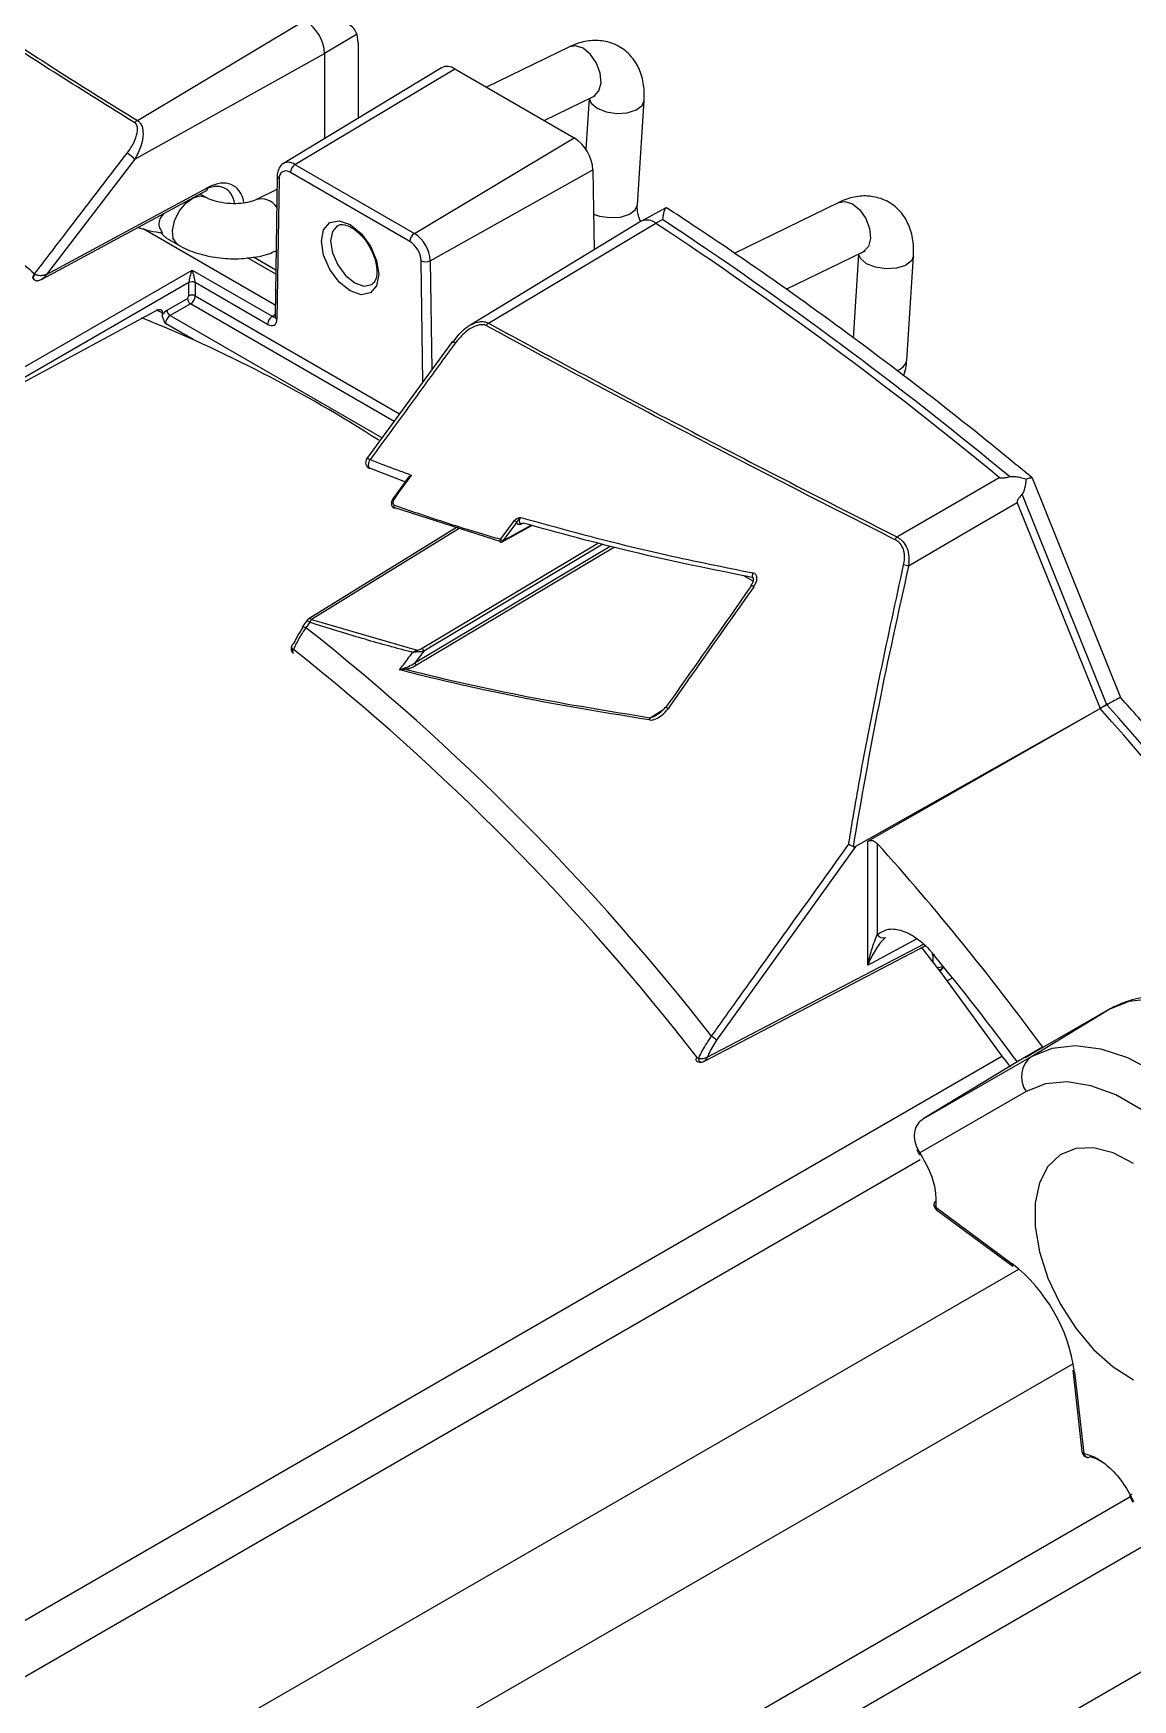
# Model space of a CAD drawing. Extents: x 7 to 135, y 1 to 99.
# Drawn here: x 30.626 to 33.122, y 20.938 to 24.721 of the extents above; entities that cross this region are included whole.
import ezdxf

# ---------------------------------------------------------------- set-up
doc = ezdxf.new("R2010")
doc.units = 0
doc.header["$MEASUREMENT"] = 0
doc.layers.add('OBJECT', color=7, linetype='CONTINUOUS')

msp = doc.modelspace()

# ---------------------------------------------------------------- linework, layer by layer
at = {"layer": 'OBJECT'}
for p, q in [((30.8625, 24.5231), (31.242, 24.7504)), ((31.3611, 24.7193), (31.2874, 24.6753)), ((31.3639, 24.6993), (31.3611, 24.7193)), ((30.8565, 24.4351), (31.2874, 24.6753)), ((31.2874, 24.6753), (31.2874, 24.4822)), ((31.3639, 24.6993), (31.3639, 24.5285)), ((31.8436, 24.6904), (31.6553, 24.5986)), ((31.5528, 24.643), (31.1944, 24.4258)), ((31.2202, 24.4234), (31.5831, 24.6403)), ((31.5831, 24.6403), (31.8544, 24.4836)), ((31.7859, 24.5232), (31.8984, 24.5781)), ((31.8881, 24.573), (31.8806, 24.4581)), ((31.9977, 24.3319), (32.013, 24.5687)), ((31.4915, 24.2668), (31.8544, 24.4836)), ((30.8565, 24.4351), (30.656, 24.1739)), ((31.4811, 24.2485), (31.2098, 24.4052)), ((31.2202, 24.4234), (31.4915, 24.2668)), ((31.5276, 24.205), (31.8968, 24.411)), ((31.8968, 24.411), (31.8996, 24.2295)), ((30.6444, 24.1624), (31.0192, 24.364)), ((30.656, 24.1739), (31.0225, 24.3709)), ((31.1794, 24.3666), (31.1316, 24.3433)), ((31.1799, 24.3973), (31.175, 24.0786)), ((31.1843, 24.391), (31.1794, 24.0722)), ((31.0173, 24.3492), (31.0049, 24.3563)), ((32.4553, 24.3373), (32.2175, 24.2214)), ((30.9223, 24.3108), (30.9213, 24.3113)), ((32.0066, 24.2944), (31.6156, 24.0573)), ((31.6595, 24.063), (32.04, 24.2898)), ((32.0621, 24.3248), (32.0074, 24.2948)), ((32.0552, 24.2983), (32.04, 24.2898)), ((31.1754, 24.1039), (30.8755, 24.277)), ((30.93, 24.2552), (30.9282, 24.2564)), ((30.93, 24.2552), (30.9548, 24.2409)), ((31.1264, 24.2135), (31.1767, 24.1844)), ((32.3358, 24.14), (32.5101, 24.225)), ((32.4997, 24.2199), (32.4874, 24.0294)), ((32.6093, 23.9788), (32.6247, 24.2156)), ((30.3779, 23.8323), (30.9867, 24.1837)), ((30.629, 24.175), (30.63, 24.1744)), ((30.9867, 24.1837), (31.1686, 24.0787)), ((31.1765, 24.1741), (31.1125, 24.2111)), ((31.5107, 23.9295), (31.5066, 24.2049)), ((31.5276, 24.205), (31.5313, 23.9577)), ((30.9796, 24.1551), (30.3906, 23.8151)), ((30.6275, 24.1621), (30.6271, 24.1624)), ((30.9796, 24.1253), (30.9796, 24.1551)), ((31.1582, 24.0604), (30.9937, 24.1554)), ((30.9937, 24.1551), (30.9937, 24.1252)), ((31.3949, 24.1511), (31.3964, 24.152)), ((30.9297, 24.0925), (30.9761, 24.1193)), ((30.9832, 24.107), (30.9368, 24.0802)), ((30.9761, 24.1193), (30.9796, 24.1253)), ((31.4454, 23.8402), (30.9832, 24.107)), ((30.9937, 24.1252), (31.4579, 23.8572)), ((30.9085, 24.0931), (30.3897, 23.8128)), ((30.9191, 24.0866), (30.9052, 24.0924)), ((30.9191, 24.0824), (30.9191, 24.0866)), ((30.9892, 24.0257), (30.926, 24.0621)), ((30.9368, 24.0802), (31.4179, 23.8025)), ((31.1686, 24.0787), (31.1751, 24.0827)), ((31.5774, 24.0208), (31.3837, 23.7557)), ((31.3834, 23.7559), (31.3835, 23.756)), ((31.3912, 23.734), (31.4713, 23.703)), ((31.4453, 23.6673), (31.475, 23.7081)), ((33.0957, 23.2125), (32.8951, 23.711)), ((32.8604, 23.6553), (33.0485, 23.188)), ((33.0635, 23.1969), (32.8711, 23.6748)), ((31.6883, 23.5666), (31.4473, 23.6439)), ((31.7372, 23.6086), (31.7346, 23.6071)), ((31.5871, 23.5991), (31.2503, 23.3908)), ((31.5928, 23.5972), (31.258, 23.3902)), ((31.6908, 23.5663), (31.7583, 23.6039)), ((31.6919, 23.5686), (31.7562, 23.6045)), ((31.4929, 23.2924), (31.9361, 23.5572)), ((31.9457, 23.5547), (31.4965, 23.2863)), ((31.5089, 23.3249), (31.9095, 23.5642)), ((31.919, 23.5617), (31.5125, 23.3188)), ((32.2604, 23.4775), (32.2393, 23.4897)), ((31.2463, 23.3867), (31.2373, 23.3744)), ((31.254, 23.384), (31.2451, 23.3717)), ((31.2461, 23.3869), (31.2461, 23.3868)), ((31.258, 23.3902), (31.4978, 23.3206)), ((31.2147, 23.3239), (31.2172, 23.3222)), ((31.5125, 23.3188), (31.4929, 23.2924)), ((33.0671, 23.1988), (33.0485, 23.188)), ((33.0635, 23.1969), (33.0485, 23.188)), ((33.0637, 23.1965), (33.0485, 23.188)), ((33.0637, 23.1965), (33.0671, 23.1988)), ((33.0671, 23.1988), (33.0678, 23.1991)), ((32.0265, 23.1674), (32.0575, 23.1865)), ((32.4935, 22.8755), (33.0485, 23.188)), ((32.4935, 22.8755), (32.1777, 22.4351)), ((32.5213, 22.6056), (32.5213, 22.8874)), ((32.5423, 22.8819), (32.5423, 22.675)), ((32.6322, 22.6656), (32.5319, 22.6112)), ((32.1486, 22.387), (32.6529, 22.6503)), ((32.6697, 22.6116), (32.6697, 22.6289)), ((32.5319, 22.6112), (32.5213, 22.6056)), ((32.6891, 22.5971), (32.6848, 22.5919)), ((32.6945, 22.6001), (32.6891, 22.5971)), ((32.6907, 22.6028), (32.6919, 22.6034)), ((32.7135, 22.5766), (32.7013, 22.57)), ((33.0666, 22.5039), (32.879, 22.3956)), ((32.8927, 22.3985), (33.0666, 22.5039)), ((22.6101, 16.502), (32.8256, 22.3993)), ((32.6466, 22.2564), (32.8927, 22.3985)), ((32.918, 22.4194), (32.862, 22.387)), ((32.9025, 22.41), (32.918, 22.4194)), ((32.862, 22.387), (32.6466, 22.2564)), ((32.8804, 22.3187), (32.639, 22.1793)), ((32.633, 22.1902), (32.639, 22.1793)), ((22.6101, 16.3738), (32.6402, 22.164)), ((32.6753, 22.0559), (32.8486, 21.9278)), ((32.677, 22.05), (32.8503, 21.9218)), ((22.7061, 16.0518), (32.8638, 21.9157)), ((22.7894, 15.8141), (32.9877, 21.7014)), ((32.9863, 21.6863), (33.0073, 21.5011)), ((32.9906, 21.6819), (33.0116, 21.4967)), ((22.6101, 15.2048), (33.3873, 21.4263)), ((22.6101, 15.333), (33.1163, 21.3981)), ((33.1151, 21.4004), (33.1224, 21.3863)), ((22.6101, 14.9216), (33.4868, 21.2006))]:
    msp.add_line(p, q, dxfattribs=at)
at = {"layer": 'OBJECT', "flags": 128}
for points in [[(31.8984, 24.5781), (31.8998, 24.5788), (31.9105, 24.5904), (31.9152, 24.6087), (31.9132, 24.6309), (31.9047, 24.6536), (31.8911, 24.6733), (31.8744, 24.6871), (31.8573, 24.6928), (31.8436, 24.6904)], [(31.8884, 24.5732), (31.893, 24.5627), (31.9066, 24.5513)], [(31.9066, 24.5513), (31.9269, 24.5431), (31.9508, 24.5395), (31.9746, 24.541), (31.9949, 24.5472), (32.0084, 24.5574), (32.013, 24.5687)], [(30.9548, 24.2409), (30.9524, 24.2425), (30.944, 24.255), (30.942, 24.2736), (30.9466, 24.2954), (30.9573, 24.3172), (30.9723, 24.3357), (30.9894, 24.3479), (31.006, 24.3521), (31.0168, 24.3494)], [(31.8983, 24.3109), (31.9115, 24.3063), (31.9354, 24.3027), (31.9593, 24.3041), (31.9795, 24.3104), (31.993, 24.3206), (31.9977, 24.3319)], [(32.4553, 24.3373), (32.4689, 24.3397), (32.4861, 24.334), (32.5027, 24.3202), (32.5163, 24.3005), (32.5248, 24.2778), (32.5269, 24.2556), (32.5222, 24.2373), (32.5115, 24.2257), (32.5101, 24.225)], [(31.2802, 24.2493), (31.2852, 24.2753), (31.2993, 24.2916), (31.3205, 24.2957), (31.3454, 24.287), (31.3704, 24.2669), (31.3915, 24.2383), (31.4057, 24.2057), (31.4106, 24.174), (31.4057, 24.1481), (31.3915, 24.1318), (31.3704, 24.1277), (31.3454, 24.1364), (31.3205, 24.1565), (31.2993, 24.185), (31.2852, 24.2176), (31.2802, 24.2493)], [(31.3171, 24.2845), (31.3054, 24.271), (31.3012, 24.2492)], [(31.3012, 24.2492), (31.3054, 24.2227), (31.3172, 24.1954), (31.3349, 24.1715), (31.3558, 24.1546), (31.3767, 24.1474), (31.3945, 24.1508), (31.3949, 24.1511)], [(32.5183, 24.1982), (32.5047, 24.2096), (32.5001, 24.2201)], [(32.6247, 24.2156), (32.62, 24.2043), (32.6065, 24.1941), (32.5863, 24.1879), (32.5624, 24.1864), (32.5385, 24.19), (32.5183, 24.1982)], [(30.6271, 24.1624), (30.6267, 24.1627), (30.6256, 24.1646), (30.6253, 24.167), (30.6258, 24.1697), (30.627, 24.1725), (30.629, 24.175)], [(30.6288, 24.1611), (30.628, 24.1618), (30.627, 24.1636), (30.6267, 24.166), (30.6272, 24.1688), (30.6283, 24.1717), (30.63, 24.1744)], [(31.577, 24.0211), (31.5771, 24.0212), (31.5777, 24.0214), (31.5788, 24.0212), (31.5803, 24.0207), (31.5823, 24.0198), (31.5845, 24.0185)], [(31.577, 24.0204), (31.577, 24.0206), (31.577, 24.0211)], [(31.3835, 23.756), (31.3835, 23.756), (31.3841, 23.7563), (31.3852, 23.7561), (31.3868, 23.7555), (31.3888, 23.7546), (31.391, 23.7533)], [(31.3902, 23.7332), (31.3887, 23.7343), (31.3876, 23.7368), (31.3873, 23.7404), (31.3878, 23.7446), (31.3891, 23.749), (31.391, 23.7533)], [(31.3908, 23.733), (31.3905, 23.7331), (31.3902, 23.7332)], [(31.4845, 23.7182), (31.4787, 23.7103), (31.4555, 23.6784), (31.4474, 23.6672)], [(32.5872, 23.5778), (32.7126, 23.6508), (32.8192, 23.7129)], [(31.4448, 23.6682), (31.4448, 23.6682), (31.4451, 23.6683), (31.4455, 23.6682), (31.446, 23.668), (31.4467, 23.6677), (31.4474, 23.6672)], [(31.4457, 23.6433), (31.4452, 23.6437), (31.4449, 23.6445), (31.4448, 23.6457), (31.4449, 23.6471), (31.4453, 23.6486), (31.4459, 23.65)], [(32.8604, 23.6553), (32.7469, 23.5892), (32.6135, 23.5115)], [(31.4473, 23.6439), (31.4465, 23.6434), (31.4458, 23.6433), (31.4457, 23.6433)], [(31.6871, 23.5725), (31.693, 23.5804), (31.7189, 23.6153)], [(31.7237, 23.6114), (31.7071, 23.589), (31.6919, 23.5686)], [(31.7346, 23.6071), (31.7347, 23.6079), (31.7349, 23.6085)], [(31.687, 23.5659), (31.6866, 23.5662), (31.6863, 23.567), (31.6862, 23.5682), (31.6863, 23.5695), (31.6866, 23.5711), (31.6871, 23.5725)], [(31.254, 23.384), (31.2516, 23.3853), (31.2496, 23.3863), (31.248, 23.3869), (31.2468, 23.3871), (31.2461, 23.3869), (31.2461, 23.3869)], [(31.2385, 23.3718), (31.2375, 23.3731), (31.2371, 23.3741), (31.2371, 23.3746), (31.2372, 23.3747), (31.2379, 23.3749), (31.2391, 23.3747), (31.2407, 23.374), (31.2427, 23.373), (31.2451, 23.3717)], [(31.2165, 23.314), (31.2159, 23.3148), (31.2155, 23.3162), (31.2156, 23.3179), (31.2162, 23.32), (31.2172, 23.3222)], [(32.5213, 22.8874), (32.5319, 22.8935), (33.0485, 23.188)], [(32.1564, 22.3965), (32.4099, 22.5289), (32.6491, 22.6538)], [(32.6425, 22.6467), (32.6891, 22.5861), (32.8256, 22.3993)], [(33.5985, 21.5826), (33.6386, 21.6142), (33.6704, 21.6575), (33.693, 21.7112), (33.7057, 21.7741), (33.7083, 21.8443), (33.7006, 21.9199), (33.6829, 21.9989), (33.6556, 22.0791), (33.6195, 22.1583), (33.5756, 22.2343), (33.525, 22.3052), (33.4692, 22.3689), (33.4097, 22.4238), (33.3481, 22.4682), (33.286, 22.5011), (33.2252, 22.5215), (33.1673, 22.5288), (33.114, 22.5229), (33.0666, 22.5039)], [(32.8256, 22.3993), (32.8348, 22.3867), (32.8444, 22.3749)], [(32.8927, 22.3985), (32.9397, 22.4173), (32.9926, 22.4232), (33.05, 22.4159), (33.1103, 22.3957), (33.1719, 22.3631), (33.233, 22.319), (33.2921, 22.2646), (33.3474, 22.2014), (33.3975, 22.1311), (33.4411, 22.0557), (33.4769, 21.9771), (33.504, 21.8976), (33.5215, 21.8193), (33.5292, 21.7443), (33.5266, 21.6746), (33.514, 21.6123), (33.4916, 21.559), (33.46, 21.5161), (33.4202, 21.4848)], [(32.1413, 22.3852), (32.1411, 22.3852), (32.1401, 22.3856), (32.1392, 22.3866), (32.1384, 22.388), (32.1378, 22.3898), (32.1373, 22.392), (32.1371, 22.3943)], [(33.345, 21.514), (33.3818, 21.5434), (33.4104, 21.5842), (33.43, 21.635), (33.4399, 21.6944), (33.4399, 21.7605), (33.43, 21.8314), (33.4104, 21.9048), (33.3818, 21.9786), (33.345, 22.0505), (33.3011, 22.1183), (33.2515, 22.18), (33.1977, 22.2337), (33.1413, 22.2777), (33.0841, 22.3108), (33.0277, 22.3318), (32.9739, 22.3403), (32.9243, 22.3358), (32.8804, 22.3187)], [(32.6371, 22.1771), (32.6371, 22.1771), (32.6373, 22.1775), (32.6379, 22.1783), (32.639, 22.1793)], [(33.1242, 22.1555), (33.0782, 22.1792), (33.0338, 22.1906), (32.993, 22.1892), (32.9579, 22.175), (32.93, 22.1488), (32.9106, 22.1116), (32.9007, 22.0653), (32.9007, 22.0121), (32.9106, 21.9544), (32.93, 21.8949), (32.9579, 21.8364), (32.993, 21.7816), (33.0338, 21.7332), (33.0782, 21.6933), (33.1242, 21.6638)]]:
    msp.add_lwpolyline(points, dxfattribs=at)
at = {"layer": 'OBJECT'}
for centre, radius, start, end in [((31.1964, 24.6715), 0.0911, 2.3737, 59.9608), ((31.5657, 24.6165), 0.0295, 53.6721, 115.9689), ((30.8711, 24.5067), 0.0186, 117.5912, 141.9403), ((31.8045, 24.4058), 0.0924, 3.23, 57.3474), ((30.801, 24.3829), 0.0761, 43.2294, 59.9103), ((31.1998, 24.3931), 0.0157, 50.5642, 187.7145), ((31.2053, 24.4032), 0.0251, 53.6827, 115.8586), ((31.2329, 24.4041), 0.0231, 123.2326, 177.347), ((31.0153, 24.3701), 0.00731, 302.6593, 6.5268), ((31.1873, 24.3977), 0.0074, 183.2222, 246.0915), ((31.1436, 24.3026), 0.0426, 34.1852, 105.4917), ((32.0197, 24.2659), 0.0313, 49.5768, 114.715), ((26.992, 16.6554), 9.1523, 50.45401, 56.52638), ((27.0025, 16.6574), 9.1603, 50.39134, 56.52451), ((30.9472, 24.5295), 0.2625, 251.5335, 263.9375), ((31.5042, 24.2475), 0.0231, 123.2326, 177.347), ((31.4491, 24.2006), 0.0786, 3.2296, 57.3479), ((31.4511, 24.2018), 0.0555, 3.2301, 57.3472), ((31.517, 24.226), 0.0235, 243.6892, 296.9), ((30.9867, 24.1414), 0.0156, 63.6743, 116.8888), ((30.9866, 24.1414), 0.0154, 62.6655, 116.757), ((30.9919, 24.1202), 0.0159, 183.5302, 236.4698), ((30.9866, 24.1115), 0.0154, 62.6655, 116.757), ((29.6839, 21.1124), 3.1921, 57.2575, 68.1603), ((30.9455, 24.0934), 0.0159, 183.5302, 236.4698), ((31.1813, 24.0594), 0.0231, 123.2338, 177.3465), ((31.1825, 24.079), 0.00742, 183.3342, 246.0033), ((31.6736, 24.0447), 0.0232, 127.5111, 146.2671), ((32.5774, 23.9871), 0.033, 287.1222, 345.4533), ((31.3956, 23.7472), 0.015, 143.8756, 248.6989), ((31.706, 23.5945), 0.0244, 43.751, 58.2507), ((31.6742, 23.5517), 0.0245, 43.7684, 58.2312), ((32.6166, 23.5527), 0.0387, 139.453, 150.9686), ((31.6884, 23.5707), 0.005, 253.821, 299.1235), ((31.6894, 23.5684), 0.00254, 304.1414, 5.1502), ((32.274, 23.4897), 0.0155, 155.2435, 204.1154), ((32.5927, 23.4585), 0.0569, 68.5809, 80.2869), ((32.2574, 23.4673), 0.00203, 179.9191, 238.923), ((32.2549, 23.4574), 0.00995, 46.3289, 87.1853), ((31.2582, 23.3781), 0.015, 121.7291, 143.9881), ((31.2537, 23.3841), 0.00752, 54.4796, 116.335), ((31.2753, 23.3746), 0.0233, 137.7369, 156.1243), ((27.8533, 19.0825), 5.4682, 37.9354, 51.6643), ((31.2194, 23.3197), 0.00631, 137.8243, 209.0934), ((27.8472, 19.0726), 5.4236, 37.7877, 51.5847), ((31.4843, 23.3142), 0.0149, 9.3599, 25.2998), ((31.5047, 23.3183), 0.00781, 3.6696, 57.4841), ((31.4892, 23.2835), 0.0183, 187.9795, 199.9049), ((31.5007, 23.2929), 0.00781, 183.675, 237.5107), ((28.3513, 18.9758), 6.3263, 18.51701, 41.84946), ((32.0503, 23.1573), 0.0259, 156.9616, 168.9607), ((32.0601, 23.1803), 0.0104, 46.5017, 86.5076), ((28.3345, 18.9661), 6.3282, 18.50825, 41.84763), ((28.0788, 18.8725), 5.9999, 36.23948, 41.93218), ((32.5554, 22.6826), 0.0151, 210.2905, 291.8109), ((28.1009, 18.868), 5.9186, 36.46741, 39.49492), ((32.6804, 22.6231), 0.0228, 264.5147, 296.7942), ((32.6833, 22.608), 0.0123, 262.632, 297.6907), ((32.6818, 22.6024), 0.00896, 324.1851, 2.5971), ((32.1109, 22.3615), 0.0995, 47.7732, 56.2765), ((32.9282, 22.3522), 0.0584, 127.4729, 215.0402), ((32.1375, 22.3891), 0.00794, 120.9248, 168.0761), ((32.6859, 22.0621), 0.015, 173.857, 233.5141), ((32.6787, 22.0625), 0.00771, 120.1333, 171.3743), ((32.6797, 22.0634), 0.00872, 178.6215, 239.6292), ((32.6812, 22.0544), 0.00604, 165.1704, 226.5724), ((32.8545, 21.9262), 0.00604, 165.1705, 226.5734), ((32.6173, 21.6303), 0.3768, 7.8658, 52.1342), ((32.9921, 21.6877), 0.00604, 193.4113, 254.8473), ((33.0222, 21.5028), 0.015, 186.4876, 258.9225), ((33.0132, 21.5025), 0.00604, 193.41, 254.8486), ((33.0221, 21.4984), 0.0106, 188.8677, 255.0087), ((33.0209, 21.4968), 0.00881, 259.7409, 299.4419), ((27.5293, 18.5033), 6.2952, 27.264, 27.40764)]:
    msp.add_arc(centre, radius, start, end, dxfattribs=at)
for centre, major_axis, ratio, start_param, end_param in [((31.0106, 24.2808), (0.0526, 0.0874), 0.588821, 5.670121, 7.061468), ((31.0211, 24.2746), (0.0601, 0.1004), 0.587369, 5.686092, 7.060086), ((30.9869, 24.1716), (0.006, 0.0204), 0.201591, 0.993541, 2.546884), ((30.9869, 24.1716), (-0.0057, 0.0204), 0.177002, 3.747478, 5.300821), ((30.9689, 24.1612), (-0.0075, 0.013), 0.591224, 3.927225, 3.944374), ((30.976, 24.1653), (-0.0125, 0.0217), 0.577557, 3.927224, 3.944373), ((30.983, 24.1192), (0.0076, 0.013), 0.580731, 3.947306, 5.500649), ((30.93, 24.0722), (0.0128, 0.0215), 0.587369, 0.811807, 1.44661), ((30.9369, 24.0681), (0.0078, 0.0128), 0.59392, 0.818183, 2.371526), ((31.1582, 24.0849), (-0.015, 0.026), 0.577209, 2.356431, 3.909474), ((31.1688, 24.091), (-0.0071, 0.0132), 0.576691, 2.373688, 3.172901), ((33.0624, 23.0543), (0.02, 0.1471), 0.402711, 0.2404, 0.308848)]:
    msp.add_ellipse(centre, major_axis=major_axis, ratio=ratio, start_param=start_param, end_param=end_param, dxfattribs=at)
for points, knots in [([(30.2358, 24.9353), (30.2814, 24.9034), (30.3725, 24.8396), (30.5239, 24.7382), (30.6856, 24.6331), (30.8036, 24.5598), (30.8625, 24.5231)], [0, 0, 0, 0, 0.248511, 0.49701, 0.74851, 1, 1, 1, 1]), ([(30.8565, 24.5181), (30.7982, 24.5544), (30.6815, 24.6268), (30.52, 24.7316), (30.3677, 24.8334), (30.2753, 24.898), (30.2291, 24.9302)], [0, 0, 0, 0, 0.248431, 0.496871, 0.748429, 1, 1, 1, 1]), ([(31.3611, 24.7193), (31.359, 24.7237), (31.3548, 24.7325), (31.3384, 24.7451), (31.3111, 24.7565), (31.2815, 24.7601), (31.2623, 24.7593), (31.2574, 24.7589), (31.2573, 24.7589)], [0, 0, 0, 0, 0.1547584, 0.3085322, 0.5522502, 0.8871384, 0.9970962, 1, 1, 1, 1]), ([(32.013, 24.5687), (32.0132, 24.5772), (32.0138, 24.5991), (32.0068, 24.6317), (31.9899, 24.6638), (31.9641, 24.6888), (31.9314, 24.7034), (31.8958, 24.7064), (31.8665, 24.7006), (31.8496, 24.6931), (31.8436, 24.6904)], [0, 0, 0, 0, 0.095122, 0.24353, 0.381021, 0.513765, 0.655782, 0.790011, 0.92515, 1, 1, 1, 1]), ([(31.8984, 24.5781), (31.9002, 24.5788), (31.9034, 24.58), (31.903, 24.5799), (31.9028, 24.5799)], [0, 0, 0, 0, 0.553772, 1, 1, 1, 1]), ([(30.8392, 24.4488), (30.8446, 24.4567), (30.8548, 24.4716), (30.8622, 24.4922), (30.8632, 24.5063), (30.861, 24.5143), (30.8579, 24.517), (30.8565, 24.5181)], [0, 0, 0, 0, 0.336907, 0.637039, 0.808176, 0.916139, 1, 1, 1, 1]), ([(30.8625, 24.5231), (30.8646, 24.5216), (30.8692, 24.5182), (30.8741, 24.5081), (30.8763, 24.4902), (30.8716, 24.4639), (30.8617, 24.445), (30.8565, 24.4351)], [0, 0, 0, 0, 0.096658, 0.215015, 0.39063, 0.681271, 1, 1, 1, 1]), ([(30.629, 24.175), (30.6525, 24.2057), (30.7226, 24.297), (30.7927, 24.3883), (30.8392, 24.4488)], [0, 0, 0, 0, 0.33666, 1, 1, 1, 1]), ([(30.3871, 24.4231), (30.3885, 24.4214), (30.4011, 24.4058), (30.4604, 24.3354), (30.5388, 24.2538), (30.6132, 24.1888), (30.629, 24.175)], [0, 0, 0, 0, 0.020101, 0.181177, 0.826231, 1, 1, 1, 1]), ([(31.1946, 24.4255), (31.194, 24.4252), (31.1896, 24.4235), (31.1842, 24.416), (31.1804, 24.4064), (31.18, 24.3998), (31.1799, 24.3973)], [0, 0, 0, 0, 0.061711, 0.426175, 0.786717, 1, 1, 1, 1]), ([(31.1316, 24.3433), (31.1292, 24.3423), (31.1233, 24.3396), (31.1076, 24.3357), (31.0855, 24.3337), (31.06, 24.3352), (31.037, 24.3403), (31.0233, 24.3458), (31.0184, 24.3485), (31.0173, 24.3492)], [0, 0, 0, 0, 0.103897, 0.254216, 0.42334, 0.60766, 0.796674, 0.953732, 1, 1, 1, 1]), ([(32.0039, 24.2953), (32.002, 24.3011), (31.9981, 24.3133), (31.9974, 24.3254), (31.9976, 24.3308), (31.9977, 24.3319)], [0, 0, 0, 0, 0.420999, 0.88592, 1, 1, 1, 1]), ([(32.6247, 24.2156), (32.6249, 24.2241), (32.6254, 24.246), (32.6184, 24.2786), (32.6016, 24.3107), (32.5757, 24.3357), (32.543, 24.3503), (32.5075, 24.3533), (32.4781, 24.3475), (32.4613, 24.34), (32.4553, 24.3373)], [0, 0, 0, 0, 0.095122, 0.2435303, 0.3810209, 0.5137647, 0.6557821, 0.7900111, 0.9251502, 1, 1, 1, 1]), ([(30.9195, 24.2685), (30.9173, 24.2722), (30.9127, 24.2797), (30.9114, 24.2918), (30.915, 24.3025), (30.9198, 24.308), (30.9223, 24.3108)], [0, 0, 0, 0, 0.263958, 0.530251, 0.765271, 1, 1, 1, 1]), ([(32.0552, 24.2983), (32.0552, 24.2983), (32.0557, 24.3013), (32.0576, 24.312), (32.0602, 24.3244), (32.063, 24.3246), (32.0641, 24.3247)], [0, 0, 0, 0, 0.004314, 0.16761, 0.66495, 1, 1, 1, 1]), ([(32.8943, 23.7119), (32.8602, 23.7399), (32.7532, 23.8278), (32.5719, 23.969), (32.3501, 24.1319), (32.1806, 24.2487), (32.0852, 24.3112), (32.0642, 24.3249)], [0, 0, 0, 0, 0.1246728, 0.3914088, 0.6581883, 0.9250016, 1, 1, 1, 1]), ([(30.9143, 24.2697), (30.9144, 24.2696), (30.916, 24.2682), (30.9191, 24.2649), (30.9238, 24.26), (30.9266, 24.2577), (30.9282, 24.2564)], [0, 0, 0, 0, 0.013305, 0.284435, 0.571738, 1, 1, 1, 1]), ([(31.3176, 24.284), (31.3184, 24.2847), (31.3218, 24.2878), (31.3318, 24.2875), (31.3499, 24.2807), (31.3687, 24.265), (31.382, 24.2503), (31.3865, 24.2412), (31.3868, 24.2406)], [0, 0, 0, 0, 0.071585, 0.312237, 0.526427, 0.753397, 0.984297, 1, 1, 1, 1]), ([(30.9548, 24.2409), (30.962, 24.2371), (30.9823, 24.2264), (31.0204, 24.2148), (31.0682, 24.2083), (31.1163, 24.21), (31.1531, 24.2171), (31.172, 24.2251), (31.1773, 24.2273)], [0, 0, 0, 0, 0.113065, 0.314598, 0.514371, 0.714702, 0.919234, 1, 1, 1, 1]), ([(31.3868, 24.2406), (31.3912, 24.2326), (31.4004, 24.2159), (31.4067, 24.1898), (31.4062, 24.1682), (31.4013, 24.1558), (31.397, 24.1533), (31.3954, 24.1524)], [0, 0, 0, 0, 0.212378, 0.439496, 0.660571, 0.874301, 1, 1, 1, 1]), ([(32.5101, 24.225), (32.5118, 24.2257), (32.515, 24.2269), (32.5146, 24.2268), (32.5144, 24.2268)], [0, 0, 0, 0, 0.553772, 1, 1, 1, 1]), ([(30.6266, 24.1629), (30.627, 24.1624), (30.6277, 24.1617), (30.6286, 24.1614), (30.6289, 24.1613)], [0, 0, 0, 0, 0.663529, 1, 1, 1, 1]), ([(30.6289, 24.1613), (30.6296, 24.1608), (30.6312, 24.1599), (30.634, 24.1595), (30.637, 24.1596), (30.6403, 24.1605), (30.6429, 24.1615), (30.6442, 24.1624), (30.6444, 24.1624)], [0, 0, 0, 0, 0.1509602, 0.3375819, 0.5116728, 0.7025728, 0.9679277, 1, 1, 1, 1]), ([(30.63, 24.1744), (30.6304, 24.1741), (30.6313, 24.1736), (30.6331, 24.1729), (30.6366, 24.172), (30.6427, 24.1714), (30.6483, 24.1719), (30.652, 24.1727), (30.6536, 24.1731), (30.6545, 24.1734), (30.6551, 24.1736), (30.6554, 24.1737), (30.6557, 24.1738), (30.6559, 24.1738), (30.656, 24.1739), (30.656, 24.1739)], [0, 0, 0, 0, 0.058606, 0.124071, 0.219809, 0.440239, 0.726146, 0.834383, 0.896164, 0.934112, 0.958049, 0.973258, 0.982934, 0.994392, 1, 1, 1, 1]), ([(30.656, 24.1739), (30.656, 24.1738), (30.6559, 24.1737), (30.6558, 24.1735), (30.6556, 24.1732), (30.6553, 24.1728), (30.6549, 24.1722), (30.6542, 24.1712), (30.653, 24.1697), (30.65, 24.1664), (30.647, 24.1634), (30.6444, 24.1625), (30.6443, 24.1625)], [0, 0, 0, 0, 0.0098285, 0.0294297, 0.0461549, 0.0722568, 0.1135413, 0.1790087, 0.2853864, 0.4716258, 0.9804533, 1, 1, 1, 1]), ([(30.9085, 24.0931), (30.9097, 24.0936), (30.9121, 24.0946), (30.9153, 24.0942), (30.9177, 24.0924), (30.9189, 24.0897), (30.919, 24.0875), (30.9191, 24.0866)], [0, 0, 0, 0, 0.214404, 0.428866, 0.64393, 0.860779, 1, 1, 1, 1]), ([(30.926, 24.0621), (30.926, 24.0622), (30.9247, 24.0648), (30.9221, 24.07), (30.9195, 24.077), (30.9192, 24.0809), (30.9191, 24.0824)], [0, 0, 0, 0, 0.006808, 0.387372, 0.77608, 1, 1, 1, 1]), ([(31.175, 24.0786), (31.175, 24.0778), (31.1748, 24.0766), (31.1748, 24.0767), (31.1748, 24.0767)], [0, 0, 0, 0, 0.625391, 1, 1, 1, 1]), ([(31.5784, 24.0183), (31.5861, 24.0291), (31.5984, 24.0464), (31.6208, 24.0613), (31.637, 24.0668), (31.6492, 24.067), (31.656, 24.065), (31.659, 24.0633), (31.6595, 24.063)], [0, 0, 0, 0, 0.375742, 0.599038, 0.773704, 0.885927, 0.981626, 1, 1, 1, 1]), ([(31.6595, 24.063), (31.7326, 24.0234), (31.8788, 23.9442), (32.1083, 23.8233), (32.3441, 23.7012), (32.5062, 23.619), (32.5872, 23.5778)], [0, 0, 0, 0, 0.248432, 0.496873, 0.748431, 1, 1, 1, 1]), ([(31.6544, 24.0575), (31.654, 24.0577), (31.6518, 24.0589), (31.6465, 24.06), (31.6365, 24.0591), (31.623, 24.0539), (31.6035, 24.0411), (31.5919, 24.0273), (31.5845, 24.0185)], [0, 0, 0, 0, 0.015767, 0.09936, 0.202456, 0.373337, 0.603081, 1, 1, 1, 1]), ([(32.5828, 23.5715), (32.5027, 23.6122), (32.3424, 23.6936), (32.1073, 23.8155), (31.8766, 23.937), (31.7284, 24.0174), (31.6544, 24.0575)], [0, 0, 0, 0, 0.2485091, 0.4970076, 0.7485084, 1, 1, 1, 1]), ([(31.5845, 24.0185), (31.5787, 24.0106), (31.5497, 23.9708), (31.4852, 23.8824), (31.4265, 23.802), (31.391, 23.7533)], [0, 0, 0, 0, 0.0899854, 0.4499266, 1, 1, 1, 1]), ([(32.6022, 23.9437), (32.6045, 23.9511), (32.6081, 23.9624), (32.609, 23.9746), (32.6093, 23.9788)], [0, 0, 0, 0, 0.651315, 1, 1, 1, 1]), ([(31.391, 23.7533), (31.4012, 23.7494), (31.4305, 23.738), (31.4618, 23.7264), (31.4829, 23.7188), (31.4845, 23.7182)], [0, 0, 0, 0, 0.330681, 0.948328, 1, 1, 1, 1]), ([(31.475, 23.7081), (31.4751, 23.7088), (31.4755, 23.7106), (31.478, 23.7136), (31.4812, 23.7162), (31.4837, 23.7178), (31.4845, 23.7182), (31.4845, 23.7182)], [0, 0, 0, 0, 0.165113, 0.420214, 0.828938, 0.989839, 1, 1, 1, 1]), ([(32.8192, 23.7129), (32.8196, 23.7127), (32.8203, 23.7122), (32.8223, 23.7117), (32.8277, 23.7114), (32.8346, 23.7127), (32.8403, 23.7141), (32.8426, 23.7147)], [0, 0, 0, 0, 0.049702, 0.113586, 0.235338, 0.682572, 1, 1, 1, 1]), ([(32.8426, 23.7147), (32.8459, 23.715), (32.8585, 23.7159), (32.8711, 23.712), (32.8805, 23.7091)], [0, 0, 0, 0, 0.260236, 1, 1, 1, 1]), ([(32.8805, 23.7091), (32.8795, 23.702), (32.878, 23.6914), (32.8745, 23.6793), (32.8717, 23.6757), (32.8711, 23.6748)], [0, 0, 0, 0, 0.60512, 0.9106509, 1, 1, 1, 1]), ([(32.8805, 23.7091), (32.8842, 23.7105), (32.8921, 23.7135), (32.8939, 23.7118), (32.8949, 23.711)], [0, 0, 0, 0, 0.476084, 1, 1, 1, 1]), ([(31.445, 23.6681), (31.444, 23.6668), (31.4417, 23.6637), (31.4395, 23.6582), (31.4389, 23.6527), (31.4399, 23.6483), (31.4422, 23.6453), (31.4444, 23.6436), (31.4457, 23.6434), (31.4457, 23.6434)], [0, 0, 0, 0, 0.160743, 0.40102, 0.600617, 0.73714, 0.8619, 0.99507, 1, 1, 1, 1]), ([(31.4474, 23.6672), (31.4457, 23.6645), (31.4435, 23.6609), (31.4426, 23.6561), (31.4428, 23.6535), (31.4437, 23.6515), (31.4448, 23.6505), (31.4457, 23.6501), (31.4459, 23.65)], [0, 0, 0, 0, 0.460688, 0.6063, 0.752834, 0.854893, 0.957624, 1, 1, 1, 1]), ([(31.4459, 23.65), (31.4488, 23.649), (31.463, 23.644), (31.5232, 23.6231), (31.6006, 23.598), (31.6677, 23.5782), (31.6871, 23.5725)], [0, 0, 0, 0, 0.036338, 0.181698, 0.763313, 1, 1, 1, 1]), ([(32.8711, 23.6748), (32.8696, 23.6731), (32.867, 23.6701), (32.8639, 23.6659), (32.8618, 23.6625), (32.8605, 23.6598), (32.8601, 23.6576), (32.8601, 23.6563), (32.8603, 23.6556), (32.8604, 23.6553)], [0, 0, 0, 0, 0.321715, 0.541323, 0.692917, 0.851482, 0.915052, 0.968167, 1, 1, 1, 1]), ([(31.7189, 23.6153), (31.7199, 23.6164), (31.7218, 23.6185), (31.7267, 23.621), (31.7306, 23.6216), (31.7331, 23.6219), (31.7331, 23.6219)], [0, 0, 0, 0, 0.265082, 0.529148, 0.992273, 1, 1, 1, 1]), ([(31.7237, 23.6114), (31.7242, 23.6122), (31.7252, 23.614), (31.7282, 23.6175), (31.7309, 23.6203), (31.7331, 23.6219), (31.7331, 23.6219)], [0, 0, 0, 0, 0.198955, 0.436567, 0.990645, 1, 1, 1, 1]), ([(31.7346, 23.6071), (31.7333, 23.6065), (31.7307, 23.6054), (31.7272, 23.6058), (31.7247, 23.6077), (31.724, 23.6102), (31.7237, 23.6114)], [0, 0, 0, 0, 0.254509, 0.50924, 0.756751, 1, 1, 1, 1]), ([(31.7331, 23.6219), (31.7328, 23.6215), (31.7317, 23.6203), (31.7303, 23.618), (31.7293, 23.615), (31.7293, 23.6122), (31.7303, 23.61), (31.7316, 23.6088), (31.7327, 23.6087), (31.7328, 23.6087)], [0, 0, 0, 0, 0.081036, 0.254626, 0.422726, 0.592926, 0.772882, 0.966586, 1, 1, 1, 1]), ([(31.7328, 23.6087), (31.7336, 23.6085), (31.7352, 23.6082), (31.7371, 23.6088), (31.7382, 23.6092)], [0, 0, 0, 0, 0.452591, 1, 1, 1, 1]), ([(31.7331, 23.6219), (31.8164, 23.599), (31.9254, 23.5689), (32.1019, 23.5281), (32.1944, 23.5094), (32.2599, 23.4962)], [0, 0, 0, 0, 0.4848962, 0.6347553, 1, 1, 1, 1]), ([(32.2616, 23.4849), (32.1693, 23.5036), (31.991, 23.5397), (31.8204, 23.5866), (31.7382, 23.6092)], [0, 0, 0, 0, 0.517852, 1, 1, 1, 1]), ([(32.6023, 23.5146), (32.6036, 23.5226), (32.6057, 23.5358), (32.6012, 23.5536), (32.5932, 23.5652), (32.5858, 23.5697), (32.5828, 23.5715)], [0, 0, 0, 0, 0.3652808, 0.6014771, 0.8396456, 1, 1, 1, 1]), ([(32.5872, 23.5778), (32.5907, 23.5756), (32.5994, 23.5701), (32.609, 23.5566), (32.6155, 23.5361), (32.6142, 23.5207), (32.6135, 23.5115)], [0, 0, 0, 0, 0.164032, 0.408421, 0.64565, 1, 1, 1, 1]), ([(32.2618, 23.4646), (32.2646, 23.4692), (32.2684, 23.4755), (32.2695, 23.4844), (32.2688, 23.4893), (32.2665, 23.493), (32.2635, 23.4953), (32.2611, 23.4959), (32.2599, 23.4962)], [0, 0, 0, 0, 0.411875, 0.557482, 0.704331, 0.805248, 0.906377, 1, 1, 1, 1]), ([(32.4774, 22.8792), (32.479, 22.8889), (32.4869, 22.9373), (32.5236, 23.1508), (32.5671, 23.3517), (32.6023, 23.5146)], [0, 0, 0, 0, 0.04519, 0.225955, 1, 1, 1, 1]), ([(32.6135, 23.5115), (32.5901, 23.4063), (32.5432, 23.1958), (32.506, 22.9818), (32.4874, 22.8747)], [0, 0, 0, 0, 0.499672, 1, 1, 1, 1]), ([(32.0618, 23.1889), (32.0904, 23.2297), (32.1553, 23.322), (32.2202, 23.4142), (32.2564, 23.4656)], [0, 0, 0, 0, 0.442708, 1, 1, 1, 1]), ([(32.2618, 23.4646), (32.2256, 23.4132), (32.1607, 23.321), (32.0959, 23.2287), (32.0673, 23.1878)], [0, 0, 0, 0, 0.55729, 1, 1, 1, 1]), ([(32.2598, 23.4833), (32.26, 23.4833), (32.2604, 23.4832), (32.2607, 23.4831), (32.2607, 23.483), (32.2608, 23.483), (32.2608, 23.4829), (32.2611, 23.4821), (32.2611, 23.4805), (32.2607, 23.4776), (32.259, 23.4729), (32.2566, 23.4694), (32.2552, 23.4674)], [0, 0, 0, 0, 0.032731, 0.058353, 0.084976, 0.1222, 0.186281, 0.242718, 0.313082, 0.437185, 0.66721, 1, 1, 1, 1]), ([(31.4873, 23.3157), (31.4782, 23.3181), (31.4329, 23.33), (31.3544, 23.352), (31.2867, 23.3736), (31.254, 23.384)], [0, 0, 0, 0, 0.114296, 0.571564, 1, 1, 1, 1]), ([(31.2451, 23.3717), (31.2398, 23.3641), (31.2289, 23.3485), (31.2212, 23.3311), (31.2172, 23.3222)], [0, 0, 0, 0, 0.483501, 1, 1, 1, 1]), ([(31.2179, 23.336), (31.2204, 23.3411), (31.2262, 23.3537), (31.234, 23.3651), (31.2385, 23.3718)], [0, 0, 0, 0, 0.412815, 1, 1, 1, 1]), ([(31.2131, 23.3308), (31.2126, 23.3298), (31.2114, 23.3273), (31.2113, 23.323), (31.2122, 23.319), (31.2136, 23.3173), (31.2141, 23.3167)], [0, 0, 0, 0, 0.223136, 0.563845, 0.851756, 1, 1, 1, 1]), ([(31.213, 23.3308), (31.2127, 23.3299), (31.2121, 23.3282), (31.213, 23.3258), (31.2142, 23.3245), (31.2147, 23.3239)], [0, 0, 0, 0, 0.39899, 0.734464, 1, 1, 1, 1]), ([(31.2179, 23.336), (31.2179, 23.3359), (31.2174, 23.3357), (31.2166, 23.3352), (31.2156, 23.3344), (31.2144, 23.3333), (31.2132, 23.3321), (31.2131, 23.3311), (31.213, 23.3308)], [0, 0, 0, 0, 0.015007, 0.214114, 0.330208, 0.518169, 0.862835, 1, 1, 1, 1]), ([(31.2134, 23.3173), (31.2139, 23.3167), (31.2147, 23.3155), (31.216, 23.3146), (31.2166, 23.3142)], [0, 0, 0, 0, 0.497037, 1, 1, 1, 1]), ([(31.4578, 23.2759), (31.4637, 23.2838), (31.4698, 23.2921), (31.4797, 23.3054), (31.4836, 23.3107), (31.4873, 23.3157)], [0, 0, 0, 0, 0.598073, 0.623935, 1, 1, 1, 1]), ([(31.4873, 23.3157), (31.4873, 23.3157), (31.4874, 23.3158), (31.4877, 23.3159), (31.4882, 23.3162), (31.4892, 23.3168), (31.4924, 23.3185), (31.4953, 23.3196), (31.4978, 23.3206)], [0, 0, 0, 0, 0.0131978, 0.0265443, 0.0685116, 0.177474, 0.3049177, 1, 1, 1, 1]), ([(31.499, 23.3166), (31.4963, 23.3166), (31.493, 23.3165), (31.4894, 23.316), (31.4883, 23.3159), (31.4877, 23.3158), (31.4875, 23.3157), (31.4874, 23.3157), (31.4873, 23.3157)], [0, 0, 0, 0, 0.6929906, 0.8224948, 0.9314848, 0.9733386, 0.986821, 1, 1, 1, 1]), ([(31.4978, 23.3206), (31.4988, 23.3208), (31.5029, 23.3217), (31.5063, 23.3235), (31.5089, 23.3249)], [0, 0, 0, 0, 0.2373835, 1, 1, 1, 1]), ([(31.5125, 23.3188), (31.5119, 23.3186), (31.509, 23.3176), (31.5045, 23.3167), (31.5002, 23.3167), (31.499, 23.3166)], [0, 0, 0, 0, 0.158127, 0.7559403, 1, 1, 1, 1]), ([(31.4578, 23.2759), (31.4579, 23.2759), (31.4622, 23.2779), (31.4667, 23.2795), (31.4711, 23.281)], [0, 0, 0, 0, 0.011363, 1, 1, 1, 1]), ([(31.472, 23.2773), (31.468, 23.277), (31.4633, 23.2767), (31.4586, 23.276), (31.4579, 23.2759), (31.4578, 23.2759)], [0, 0, 0, 0, 0.834062, 0.98735, 1, 1, 1, 1]), ([(32.025, 23.1622), (31.932, 23.1773), (31.8091, 23.1973), (31.6245, 23.2353), (31.5281, 23.2578), (31.4617, 23.2749), (31.4578, 23.2759)], [0, 0, 0, 0, 0.481588, 0.637009, 0.978684, 1, 1, 1, 1]), ([(31.4711, 23.281), (31.4735, 23.2819), (31.4817, 23.2847), (31.4882, 23.2892), (31.4929, 23.2924)], [0, 0, 0, 0, 0.292953, 1, 1, 1, 1]), ([(31.4965, 23.2863), (31.4913, 23.2836), (31.484, 23.2797), (31.4748, 23.2779), (31.472, 23.2773)], [0, 0, 0, 0, 0.701238, 1, 1, 1, 1]), ([(31.472, 23.2773), (31.4726, 23.2772), (31.5634, 23.254), (31.746, 23.2129), (31.9338, 23.1824), (32.0265, 23.1674)], [0, 0, 0, 0, 0.0033068, 0.507659, 1, 1, 1, 1]), ([(33.0949, 23.2122), (33.0951, 23.2125), (33.0962, 23.2138), (33.089, 23.2106), (33.0777, 23.2047), (33.0694, 23.2), (33.0678, 23.1991)], [0, 0, 0, 0, 0.081596, 0.499895, 0.899651, 1, 1, 1, 1]), ([(34.3681, 21.0395), (34.3609, 21.061), (34.3316, 21.1483), (34.2745, 21.3012), (34.1941, 21.4975), (34.106, 21.6924), (34.011, 21.8851), (33.9091, 22.0752), (33.8009, 22.2618), (33.6865, 22.4445), (33.5665, 22.6227), (33.4411, 22.7957), (33.3108, 22.9628), (33.1951, 23.1017), (33.1221, 23.1828), (33.0953, 23.2126)], [0, 0, 0, 0, 0.027463, 0.111472, 0.195472, 0.279458, 0.363434, 0.447404, 0.531372, 0.615341, 0.699314, 0.783296, 0.867289, 0.951299, 1, 1, 1, 1]), ([(32.025, 23.1622), (32.0251, 23.1622), (32.0272, 23.1619), (32.0322, 23.1622), (32.0421, 23.1654), (32.0551, 23.1733), (32.0629, 23.1826), (32.0673, 23.1878)], [0, 0, 0, 0, 0.005804, 0.131653, 0.290308, 0.607033, 1, 1, 1, 1]), ([(32.0434, 23.1745), (32.0414, 23.1732), (32.0376, 23.1708), (32.0319, 23.1683), (32.0281, 23.1677), (32.0265, 23.1674)], [0, 0, 0, 0, 0.392511, 0.742759, 1, 1, 1, 1]), ([(32.0605, 23.1908), (32.0594, 23.1891), (32.055, 23.1825), (32.0484, 23.1779), (32.0434, 23.1745)], [0, 0, 0, 0, 0.258964, 1, 1, 1, 1]), ([(32.5213, 22.8874), (32.5226, 22.888), (32.525, 22.889), (32.5296, 22.889), (32.5343, 22.8877), (32.5388, 22.8853), (32.5412, 22.883), (32.5423, 22.8819)], [0, 0, 0, 0, 0.19239, 0.384621, 0.583424, 0.799103, 1, 1, 1, 1]), ([(32.1661, 22.4442), (32.1719, 22.4523), (32.2007, 22.4928), (32.3041, 22.6381), (32.4024, 22.7748), (32.4774, 22.8792)], [0, 0, 0, 0, 0.055718, 0.278597, 1, 1, 1, 1]), ([(32.4874, 22.8747), (32.4859, 22.8754), (32.4829, 22.877), (32.4793, 22.8785), (32.4775, 22.8792), (32.4774, 22.8792)], [0, 0, 0, 0, 0.487819, 0.979721, 1, 1, 1, 1]), ([(32.4874, 22.8747), (32.488, 22.8745), (32.4893, 22.874), (32.4914, 22.8745), (32.4928, 22.8752), (32.4935, 22.8755)], [0, 0, 0, 0, 0.265025, 0.643392, 1, 1, 1, 1]), ([(32.5213, 22.6056), (32.5213, 22.6057), (32.5227, 22.6132), (32.5269, 22.6318), (32.5345, 22.6558), (32.5402, 22.6698), (32.5423, 22.675)], [0, 0, 0, 0, 0.0053474, 0.2854596, 0.7314693, 1, 1, 1, 1]), ([(32.561, 22.6686), (32.5571, 22.6647), (32.5471, 22.6545), (32.5323, 22.6316), (32.5241, 22.6132), (32.5214, 22.6057), (32.5213, 22.6056)], [0, 0, 0, 0, 0.275514, 0.71827, 0.994935, 1, 1, 1, 1]), ([(32.5423, 22.675), (32.5505, 22.6801), (32.5663, 22.6901), (32.5987, 22.6859), (32.6323, 22.6685), (32.6556, 22.6472), (32.6668, 22.6339), (32.6682, 22.6323)], [0, 0, 0, 0, 0.250402, 0.489128, 0.727846, 0.96662, 1, 1, 1, 1]), ([(32.6682, 22.6323), (32.6676, 22.6314), (32.6666, 22.6296), (32.6674, 22.6284), (32.6696, 22.6286), (32.6722, 22.6299), (32.6735, 22.6306)], [0, 0, 0, 0, 0.249997, 0.499985, 0.74998, 1, 1, 1, 1]), ([(33.5993, 21.5831), (33.6084, 21.5889), (33.6321, 21.6041), (33.6645, 21.6373), (33.6937, 21.6832), (33.7145, 21.7371), (33.7265, 21.7983), (33.7292, 21.8657), (33.7226, 21.9377), (33.7068, 22.0122), (33.6824, 22.0873), (33.6501, 22.1614), (33.6106, 22.2327), (33.5648, 22.2998), (33.5137, 22.3611), (33.4583, 22.4153), (33.3997, 22.461), (33.3387, 22.4971), (33.2767, 22.5222), (33.215, 22.5353), (33.1558, 22.5352), (33.106, 22.5241), (33.0785, 22.51), (33.0674, 22.5043)], [0, 0, 0, 0, 0.028301, 0.073737, 0.119476, 0.166451, 0.214973, 0.264679, 0.314936, 0.365217, 0.415362, 0.46538, 0.515334, 0.565308, 0.61537, 0.665608, 0.716113, 0.766948, 0.818072, 0.869044, 0.919058, 0.96733, 1, 1, 1, 1]), ([(32.1371, 22.3943), (32.1397, 22.4), (32.1475, 22.4173), (32.1586, 22.4334), (32.1661, 22.4442)], [0, 0, 0, 0, 0.331242, 1, 1, 1, 1]), ([(32.1777, 22.4351), (32.1714, 22.4253), (32.1634, 22.4128), (32.1577, 22.3994), (32.1564, 22.3965)], [0, 0, 0, 0, 0.7852213, 1, 1, 1, 1]), ([(32.879, 22.3956), (32.8791, 22.3956), (32.8822, 22.3976), (32.8885, 22.4015), (32.8979, 22.4072), (32.9025, 22.41)], [0, 0, 0, 0, 0.00714, 0.518593, 1, 1, 1, 1]), ([(32.1299, 22.3909), (32.1306, 22.39), (32.1324, 22.3876), (32.1365, 22.3855), (32.1398, 22.3854), (32.1413, 22.3853)], [0, 0, 0, 0, 0.2523588, 0.6589951, 1, 1, 1, 1]), ([(32.1334, 22.3959), (32.1338, 22.3955), (32.1345, 22.3948), (32.1358, 22.3943), (32.1367, 22.3943), (32.1371, 22.3943)], [0, 0, 0, 0, 0.3472044, 0.6997821, 1, 1, 1, 1]), ([(32.1371, 22.3943), (32.1385, 22.394), (32.1416, 22.3933), (32.1467, 22.3935), (32.1506, 22.3943), (32.1532, 22.3951), (32.1549, 22.3958), (32.1559, 22.3963), (32.1564, 22.3965), (32.1564, 22.3965)], [0, 0, 0, 0, 0.213313, 0.482367, 0.699842, 0.809756, 0.904583, 0.992373, 1, 1, 1, 1]), ([(32.1413, 22.3852), (32.1424, 22.3853), (32.1448, 22.3855), (32.1473, 22.3864), (32.1486, 22.3872), (32.1487, 22.3873)], [0, 0, 0, 0, 0.428248, 0.928556, 1, 1, 1, 1]), ([(32.1564, 22.3965), (32.1564, 22.3965), (32.1561, 22.3959), (32.1558, 22.3951), (32.1552, 22.3941), (32.1546, 22.3929), (32.1531, 22.3908), (32.151, 22.3885), (32.1491, 22.3877), (32.1484, 22.3873)], [0, 0, 0, 0, 0.011608, 0.145473, 0.184328, 0.285079, 0.452315, 0.786351, 1, 1, 1, 1]), ([(32.6466, 22.2564), (32.6422, 22.2529), (32.6333, 22.2459), (32.6267, 22.2295), (32.6256, 22.2102), (32.6305, 22.197), (32.633, 22.1902)], [0, 0, 0, 0, 0.245485, 0.490398, 0.737258, 1, 1, 1, 1]), ([(32.6322, 22.1871), (32.6337, 22.1837), (32.6355, 22.1793), (32.6383, 22.1753), (32.6389, 22.1745)], [0, 0, 0, 0, 0.794367, 1, 1, 1, 1]), ([(32.639, 22.1793), (32.6473, 22.1649), (32.6635, 22.137), (32.676, 22.0927), (32.6756, 22.068), (32.6753, 22.0559)], [0, 0, 0, 0, 0.350055, 0.683989, 1, 1, 1, 1]), ([(33.0116, 21.4967), (33.0165, 21.4955), (33.0321, 21.4915), (33.0599, 21.4749), (33.0928, 21.4432), (33.1094, 21.4154), (33.1179, 21.4011)], [0, 0, 0, 0, 0.130586, 0.415736, 0.701006, 1, 1, 1, 1]), ([(33.06, 21.4728), (33.0527, 21.4776), (33.0409, 21.4854), (33.0296, 21.4881), (33.0252, 21.4891)], [0, 0, 0, 0, 0.612973, 1, 1, 1, 1]), ([(33.1202, 21.4038), (33.119, 21.4031), (33.1165, 21.4016), (33.115, 21.4004), (33.1152, 21.4001), (33.117, 21.4008), (33.1179, 21.4011)], [0, 0, 0, 0, 0.250021, 0.500018, 0.750007, 1, 1, 1, 1])]:
    msp.add_open_spline(points, degree=3, knots=knots, dxfattribs=at)

doc.saveas('drawing.dxf')
